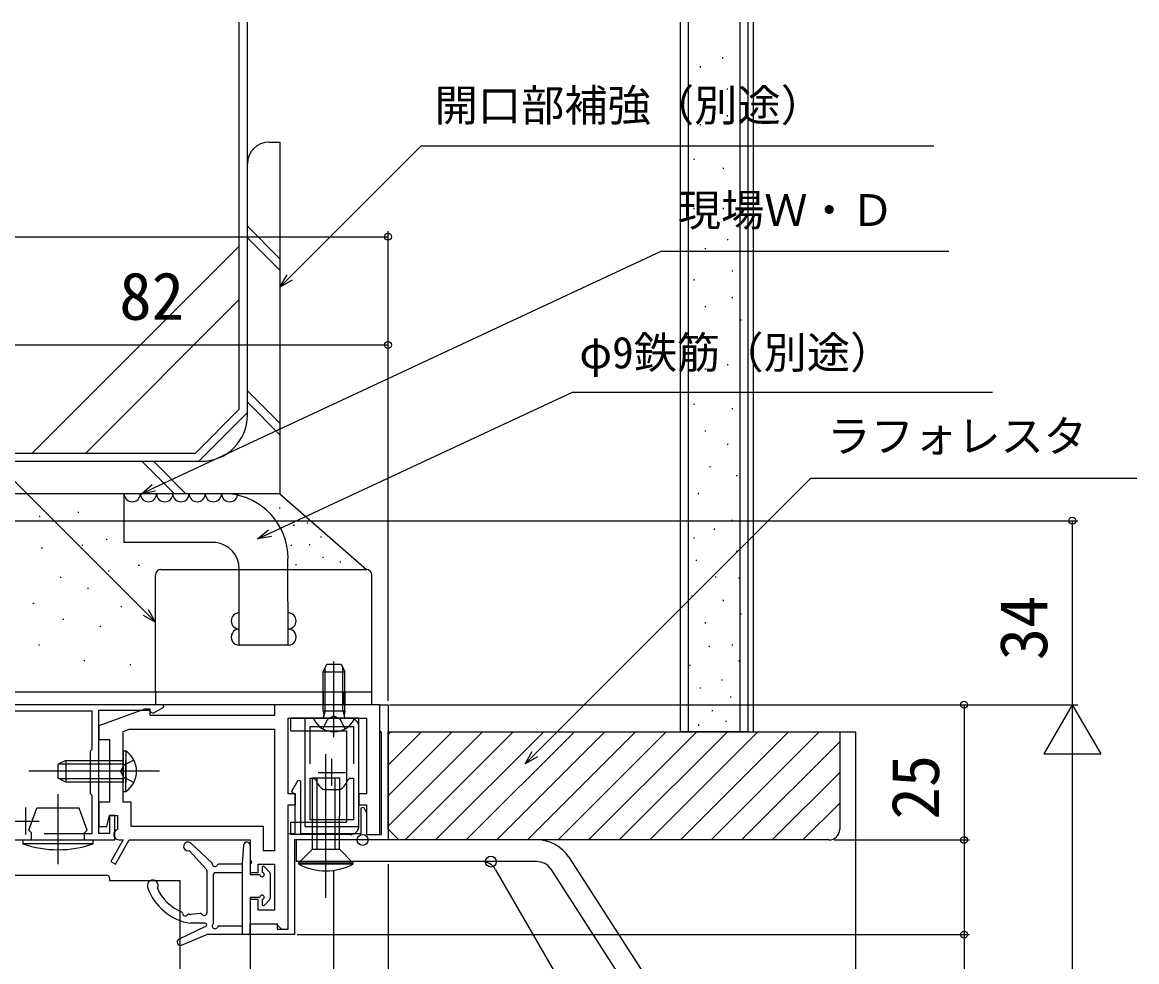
# Model space of a CAD drawing. Units: millimetres, scale not verified. Extents: x -525 to 525, y -783 to 779.
# Drawn here: x -316.6 to -110.6, y 395.1 to 568.7 of the extents above; entities that cross this region are included whole.
import ezdxf
from ezdxf.enums import TextEntityAlignment as Align

# ---------------------------------------------------------------- set-up
doc = ezdxf.new("R2010")
doc.units = ezdxf.units.MM
doc.header["$LTSCALE"] = 4
doc.header["$PDMODE"] = 32
doc.header["$PDSIZE"] = 2
for name, color, linetype in [('0-2_YKK_11', 7, 'Continuous'), ('0-4_YKK_12', 2, 'Continuous'), ('0-5_YKK_13', 4, 'Continuous'), ('0-7_YKK_D', 6, 'Continuous'), ('0-9_YSS_K', 3, 'Continuous'), ('0-A_YSS_KE', 3, 'Continuous')]:
    doc.layers.add(name, color=color, linetype=linetype)
doc.styles.add('ＭＳ ゴシック', font='')
doc.styles.get('ＭＳ ゴシック').set_extended_font_data('MS Gothic')

msp = doc.modelspace()

# ---------------------------------------------------------------- linework, layer by layer
at = {"layer": '0-2_YKK_11'}
for p, q in [((-316, 423.595), (-316, 418.595)), ((-318.5, 421.095), (-313.5, 421.095))]:
    msp.add_line(p, q, dxfattribs=at)
for points in [[(-312.602, 418.795), (-303.7, 418.795), (-303.7, 425.795), (-304, 426.095), (-304, 434.095), (-303.7, 434.395), (-303.7, 441.395), (-335.2, 441.395), (-335.2, 455.375), (-346.9, 454.43), (-346.9, 450.295)], [(-353, 417.595), (-299.5, 417.595), (-299.5, 422.095), (-300.5, 422.095), (-300.5, 418.795), (-302.5, 418.795), (-302.5, 441.595), (-293.2, 441.595), (-292.9, 441.295), (-292.455, 441.033), (-290.46, 442.141), (-290.578, 442.595), (-333.7, 442.595)], [(-250.5, 418.595), (-250.5, 442.595), (-270, 442.595), (-270, 440.595), (-293, 440.595), (-293, 441.795), (-294, 441.795), (-302.5, 438.695), (-302.5, 436.195), (-300.5, 436.195), (-300.5, 424.595), (-302.5, 424.595), (-302.5, 420.095), (-301, 420.095), (-300.5, 422.095), (-299, 422.095), (-299, 419.549)], [(-298.7, 417.595), (-298, 417.595), (-300.281, 413.645), (-299.415, 413.145), (-296.846, 417.595), (-274.5, 417.595), (-274.5, 411.595), (-273, 411.595), (-273, 413.095), (-270, 413.095), (-270, 404.595), (-273, 404.595), (-273, 406.595), (-274.5, 406.595), (-274.5, 402.095), (-269.7, 402.095), (-269.2, 401.595), (-268.7, 401.095), (-267.5, 401.095), (-267.5, 424.095), (-266.1, 424.095), (-266.1, 426.095), (-267.5, 426.095), (-267.5, 440.095), (-253, 440.095), (-253, 426.095), (-254.4, 426.095), (-254.4, 424.095), (-253, 424.095), (-253, 418.595), (-250.5, 418.595)]]:
    msp.add_lwpolyline(points, dxfattribs=at)
for points in [[(-249, 442.595), (-249, 417.595), (-266.3, 417.595), (-266.3, 400.095), (-274.5, 400.095), (-274.5, 402.095), (-269.5, 402.095), (-269.5, 401.095), (-267.5, 401.095), (-267.5, 418.795), (-266.2, 418.795), (-266.2, 425.895), (-266.5, 426.195), (-266.763, 426.641), (-265.65, 428.643), (-265.2, 428.527), (-265.2, 418.795), (-254, 418.795), (-254, 423.525), (-253.556, 423.644), (-253, 422.682), (-253, 418.595), (-250.2, 418.595), (-250.2, 437.408), (-250.35, 437.601), (-250.5, 437.795), (-250.5, 442.595)], [(-296.849, 438.095), (-270, 438.095), (-270, 415.595), (-272, 415.595), (-272, 420.095), (-296.5, 420.095), (-296.5, 424.595), (-298, 424.595), (-298, 437.675)]]:
    msp.add_lwpolyline(points, close=True, dxfattribs=at)
msp.add_arc((-298.7, 418.595), 1, 107.4576, 270, dxfattribs=at)
at = {"layer": '0-4_YKK_12'}
for p, q in [((-259, 436.595), (-259, 450.582)), ((-259, 439.579), (-259, 447.962)), ((-249, 418.095), (-249, 417.595)), ((-249, 413.095), (-249, 382.095)), ((-259, 382.095), (-259, 411.997)), ((-274.5, 400.395), (-274.5, 369.095))]:
    msp.add_line(p, q, dxfattribs=at)
at = {"layer": '0-5_YKK_13'}
for p, q in [((-292, 444.895), (-292, 466.595)), ((-291, 467.595), (-253, 467.595)), ((-252, 442.595), (-252, 466.595)), ((-261, 448.695), (-260.3, 450.095)), ((-260.621, 441.495), (-260.621, 449.453)), ((-260.3, 450.095), (-257.7, 450.095)), ((-257.7, 450.095), (-257, 448.695)), ((-257.379, 441.495), (-257.379, 449.453)), ((-261, 441.495), (-261, 448.695)), ((-261, 448.695), (-257, 448.695)), ((-257, 441.495), (-257, 448.695)), ((-252, 444.895), (-331, 444.895)), ((-292, 444.895), (-292, 442.595)), ((-261, 444.895), (-261, 442.595)), ((-260.7, 444.895), (-260.7, 442.595)), ((-257.3, 444.895), (-257.3, 442.595)), ((-257, 444.895), (-257, 442.595)), ((-252, 442.595), (-331, 442.595)), ((-261, 441.495), (-257, 441.495)), ((-261, 441.495), (-260.856, 440.682)), ((-260.621, 441.495), (-260.861, 440.48)), ((-257.379, 441.495), (-257.139, 440.48)), ((-257, 441.495), (-257.145, 440.682)), ((-256, 440.095), (-267, 440.095)), ((-267, 437.795), (-267, 440.095)), ((-255.405, 440.095), (-262.596, 440.095)), ((-261.05, 438.129), (-260.145, 439.944)), ((-259, 440.553), (-260.145, 439.944)), ((-259, 440.553), (-257.855, 439.944)), ((-256.95, 438.129), (-257.855, 439.944)), ((-267, 437.795), (-256.7, 437.795)), ((-256.7, 437.795), (-256.7, 420.895)), ((-254.4, 420.195), (-254.4, 438.495)), ((-298, 434.045), (-297.491, 434.045)), ((-297.491, 434.045), (-297.491, 428.295)), ((-260.5, 406.895), (-260.5, 433.443)), ((-308.6, 432.295), (-310, 431.595)), ((-310, 428.995), (-310, 431.595)), ((-309.909, 431.641), (-298, 431.641)), ((-308.6, 432.295), (-298, 432.295)), ((-308.6, 432.295), (-308.6, 428.295)), ((-298, 426.545), (-298, 432.295)), ((-297.491, 426.545), (-297.491, 432.295)), ((-259.4, 427.595), (-259.4, 432.595)), ((-291.227, 430.295), (-315.442, 430.295)), ((-308.6, 428.295), (-310, 428.995)), ((-309.909, 428.949), (-298, 428.949)), ((-263, 429.095), (-258, 429.095)), ((-262.2, 429.095), (-262.2, 421.995)), ((-261.9, 430.095), (-256.9, 430.095)), ((-258.8, 421.995), (-258.8, 429.095)), ((-258, 429.095), (-258, 421.995)), ((-298, 426.545), (-297.491, 426.545)), ((-310, 413.109), (-310, 426.041)), ((-306.093, 423.495), (-313.908, 423.495)), ((-267, 418.595), (-267, 420.895)), ((-267, 420.895), (-256.7, 420.895)), ((-262.2, 421.995), (-262.2, 415.895)), ((-258.8, 415.895), (-258.8, 421.995)), ((-258, 415.895), (-258, 421.995)), ((-256, 418.595), (-267, 418.595)), ((-316.5, 417.595), (-316.5, 416.881)), ((-316.5, 417.595), (-314.9, 417.595)), ((-316.5, 417.595), (-303.5, 417.595)), ((-303.5, 416.881), (-316.5, 416.881)), ((-303.5, 416.881), (-303.5, 417.595)), ((-285.454, 416.979), (-281.594, 413.37)), ((-275.698, 416.646), (-276, 413.095)), ((-274.5, 416.595), (-274.5, 413.795)), ((-266.009, 417.595), (-266.009, 413.595)), ((-221.462, 417.595), (-266.009, 417.595)), ((-285.768, 415.629), (-282.578, 412.112)), ((-274.5, 414.795), (-274.5, 412.195)), ((-258, 415.895), (-255.5, 413.395)), ((-215.578, 414.388), (-200.535, 391.053)), ((-276, 413.095), (-280.308, 413.095)), ((-276, 413.095), (-276, 400.095)), ((-274.5, 413.195), (-274.5, 411.195)), ((-272.3, 412.395), (-272.3, 411.595)), ((-271.776, 412.594), (-270.876, 411.58)), ((-221.462, 413.595), (-266.009, 413.595)), ((-265.5, 413.395), (-255.5, 413.395)), ((-265.5, 413.095), (-265.5, 413.395)), ((-255.5, 413.095), (-265.5, 413.095)), ((-255.5, 413.395), (-255.5, 413.095)), ((-229.117, 412.095), (-215.838, 389.095)), ((-218.94, 412.22), (-203.897, 388.886)), ((-344, 411.095), (-301, 411.095)), ((-300.5, 410.595), (-300.5, 410.095)), ((-287.5, 410.095), (-287.5, 377.095)), ((-282.5, 411.911), (-282.5, 404.137)), ((-281.3, 402.224), (-281.3, 411.195)), ((-276, 411.495), (-281, 411.495)), ((-274.5, 411.195), (-272.7, 411.195)), ((-270.8, 411.381), (-270.8, 406.809)), ((-274.5, 406.995), (-272.7, 406.995)), ((-274.5, 406.995), (-274.5, 400.395)), ((-272.238, 406.6), (-272.3, 406.537)), ((-272.3, 406.595), (-272.3, 405.795)), ((-271.776, 405.596), (-270.876, 406.61)), ((-283.736, 404.035), (-285.5, 403.813)), ((-282.8, 402.19), (-285.5, 402.19)), ((-282.5, 401.929), (-282.5, 401.89)), ((-287.662, 399.235), (-282.669, 401.66)), ((-287.169, 398.141), (-282.5, 400.095)), ((-274.8, 400.095), (-282.5, 400.095)), ((-280.259, 401.695), (-276, 401.695))]:
    msp.add_line(p, q, dxfattribs=at)
msp.add_lwpolyline([(-264.4, 440.095), (-264.4, 420.095), (-254.4, 420.095), (-254.4, 440.095)], close=True, dxfattribs=at)
for points in [[(-263.4, 431.695), (-263.4, 438.595), (-255.4, 438.595), (-255.4, 431.695)], [(-298, 434.045), (-298, 428.295), (-308.6, 428.295)], [(-295.991, 432.345), (-297.847, 431.44), (-298.455, 430.295)], [(-295.991, 428.245), (-297.847, 429.15), (-298.455, 430.295)], [(-255.4, 421.295), (-263.4, 421.295), (-263.4, 428.995), (-262.709, 428.995), (-262.424, 428.789)], [(-263, 415.895), (-263, 421.995), (-263, 429.095)], [(-256.376, 428.789), (-256.091, 428.995), (-255.4, 428.995), (-255.4, 421.295)], [(-261.052, 426.98), (-260.774, 426.895), (-259.4, 426.895), (-258.027, 426.895), (-257.748, 426.98)], [(-314.9, 417.595), (-314.9, 418.895), (-315.4, 419.395), (-313.908, 423.495)], [(-305.1, 417.595), (-305.1, 418.895), (-304.6, 419.395), (-306.093, 423.495)], [(-265.5, 413.395), (-263, 415.895), (-258, 415.895)], [(-300.5, 410.095), (-299.5, 410.095), (-287.5, 410.095)]]:
    msp.add_lwpolyline(points, dxfattribs=at)
for centre, radius, start, end in [((-291, 466.595), 1, 90, 180), ((-253, 466.595), 1, 0, 90), ((-262.596, 439.94), 0.154, 90, 207.28096), ((-259, 441.795), 4.2, 207.28096, 332.71904), ((-261.348, 440.595), 0.5, 270, 10.09096), ((-256.653, 440.595), 0.5, 169.90904, 270), ((-256, 438.495), 1.6, 0, 90), ((-255.405, 439.94), 0.154, 332.71904, 90), ((-300.027, 430.295), 4.527, 304.06671, 55.93329), ((-259.1, 429.885), 3.5, 198.24966, 236.09874), ((-259.7, 429.885), 3.5, 303.90126, 341.75034), ((-256, 420.195), 1.6, 270, 0), ((-310, 435.795), 20, 251.03443, 288.96557), ((-286, 416.395), 0.8, 46.91863, 286.91863), ((-275.1, 416.595), 0.6, 0, 175.13615), ((-221.462, 410.595), 7, 32.80851, 90), ((-282.8, 411.911), 0.3, 0, 42.20127), ((-281.799, 413.151), 0.3, 3.17465, 46.91863), ((-281, 413.195), 0.5, 183.17465, 330), ((-280.308, 412.795), 0.3, 90, 150), ((-274.5, 413.495), 0.3, 270, 90), ((-272, 412.395), 0.3, 41.59314, 180), ((-260.5, 422.911), 11.017, 243.00829, 296.99173), ((-231.715, 410.595), 3, 30, 90), ((-221.462, 410.595), 3, 32.80851, 90), ((-301, 410.595), 0.5, 0, 90), ((-292.5, 409.19), 1, 328.14372, 198.68252), ((-281, 411.195), 0.3, 90, 180), ((-272.3, 411.195), 0.4, 180, 90), ((-271.1, 411.381), 0.3, 0, 41.59314), ((-283.975, 412.073), 10, 198.68252, 261.22369), ((-283.975, 412.073), 8.4, 203.95609, 247.529), ((-272.3, 406.995), 0.4, 270, 180), ((-271.1, 406.809), 0.3, 318.40686, 0), ((-287.3, 404.034), 0.3, 2.01756, 67.529), ((-286.5, 404.062), 0.5, 182.01756, 322.98467), ((-285.862, 403.58), 0.3, 77.47323, 142.98467), ((-283.975, 412.073), 8.4, 257.47323, 259.53472), ((-283.699, 403.737), 0.3, 29.19355, 97.16924), ((-283, 404.127), 0.5, 209.19355, 0), ((-272, 405.795), 0.3, 180, 318.40686), ((-282.8, 401.89), 0.3, 0, 90), ((-282.8, 401.929), 0.3, 295.90408, 0), ((-281, 401.695), 0.5, 138.59038, 337.97569), ((-281.6, 402.224), 0.3, 318.59038, 0), ((-280.259, 401.395), 0.3, 90, 157.97569), ((-274.8, 400.395), 0.3, 270, 0), ((-287.4, 398.695), 0.6, 115.90408, 292.70695)]:
    msp.add_arc(centre, radius, start, end, dxfattribs=at)
for p in [(-253.709, 417.595), (-229.983, 413.595)]:
    msp.add_point(p, dxfattribs=at)
at = {"layer": '0-7_YKK_D'}
for p, q in [((-249, 443.295), (-249, 530.095)), ((-403, 529.095), (-249, 529.095)), ((-331, 509.095), (-249, 509.095)), ((-249, 443.295), (-249, 510.095)), ((-331, 476.595), (-121.5, 476.595)), ((-122.5, 476.595), (-122.5, 442.595)), ((-248.75, 442.595), (-121.5, 442.595)), ((-248.75, 442.595), (-141.5, 442.595)), ((-248.75, 442.595), (-121.5, 442.595)), ((-142.5, 442.595), (-142.5, 417.595)), ((-122.5, 442.595), (-127.75, 433.502)), ((-122.5, 442.595), (-117.25, 433.502)), ((-122.5, 442.595), (-122.5, 424.408)), ((-127.75, 433.502), (-117.25, 433.502)), ((-122.5, 432.095), (-122.5, 178.095)), ((-166.5, 417.595), (-141.5, 417.595)), ((-166.5, 417.595), (-141.5, 417.595)), ((-265.8, 400.095), (-141.5, 400.095))]:
    msp.add_line(p, q, dxfattribs=at)
for points in [[(-292, 457.829), (-293.803, 459.632), (-384, 549.829), (-466.854, 549.829)], [(-269, 519.764), (-267.197, 521.567), (-242.901, 545.864), (-148.133, 545.864)], [(-294.603, 481.595), (-292.292, 482.673), (-198.515, 526.401), (-145.329, 526.401)], [(-266.714, 521.084), (-269, 519.764), (-267.68, 522.05)], [(-273.146, 473.232), (-270.835, 474.31), (-214.895, 500.395), (-137.238, 500.395)], [(-223.661, 431.645), (-221.858, 433.448), (-170.824, 484.483), (-110.598, 484.483)], [(-292.003, 482.053), (-294.603, 481.595), (-292.581, 483.292)], [(-270.546, 473.691), (-273.146, 473.232), (-271.124, 474.929)], [(-294.287, 459.149), (-292, 457.829), (-293.32, 460.115)], [(-221.375, 432.965), (-223.661, 431.645), (-222.341, 433.931)], [(-142.5, 417.595), (-142.5, 400.095), (-142.5, 366.545)]]:
    msp.add_lwpolyline(points, dxfattribs=at)
for centre in [(-249, 529.095), (-249, 509.095), (-122.5, 476.595), (-142.5, 442.595), (-142.5, 417.595), (-142.5, 417.595), (-142.5, 400.095)]:
    msp.add_circle(centre, 0.637, dxfattribs=at)
at = {"layer": '0-9_YSS_K'}
for p, q in [((-276.5, 497.216), (-276.5, 568.729)), ((-193.5, 568.729), (-193.5, 437.595)), ((-184, 568.729), (-184, 437.595)), ((-181.5, 568.729), (-181.5, 437.595)), ((-191.213, 560.404), (-191.213, 560.604)), ((-187.092, 562.053), (-187.092, 562.253)), ((-186.268, 556.283), (-186.268, 556.483)), ((-186.268, 551.338), (-186.268, 551.538)), ((-191.213, 549.69), (-191.213, 549.89)), ((-192.434, 543.279), (-192.434, 543.479)), ((-186.989, 541.631), (-186.989, 541.831)), ((-183.693, 536.686), (-183.693, 536.886)), ((-192.434, 534.213), (-192.434, 534.413)), ((-186.989, 534.213), (-186.989, 534.413)), ((-275, 531.033), (-269, 525.033)), ((-275, 528.911), (-269, 522.911)), ((-186.165, 528.444), (-186.165, 528.644)), ((-314.767, 489.095), (-276.5, 527.362)), ((-190.286, 526.796), (-190.286, 526.996)), ((-185.341, 522.675), (-185.341, 522.875)), ((-192.434, 521.027), (-192.434, 521.227)), ((-304.868, 489.095), (-276.5, 517.463)), ((-185.341, 517.73), (-185.341, 517.93)), ((-190.286, 516.082), (-190.286, 516.282)), ((-183.693, 513.609), (-183.693, 513.809)), ((-192.434, 510.313), (-192.434, 510.513)), ((-186.165, 505.368), (-186.165, 505.568)), ((-190.286, 504.544), (-190.286, 504.744)), ((-275, 500.627), (-269, 494.627)), ((-284.621, 489.095), (-276.5, 497.216)), ((-275, 498.506), (-269, 492.506)), ((-192.434, 498.019), (-192.434, 498.219)), ((-185.341, 497.195), (-185.341, 497.395)), ((-190.286, 493.074), (-190.286, 493.274)), ((-186.165, 490.602), (-186.165, 490.802)), ((-365.379, 489.095), (-284.621, 489.095)), ((-294.495, 487.595), (-288.495, 481.595)), ((-292.373, 487.595), (-286.373, 481.595)), ((-189.462, 486.481), (-189.462, 486.681)), ((-184.517, 484.833), (-184.517, 485.033)), ((-269, 481.595), (-334, 481.595)), ((-303.078, 481.595), (-324.516, 481.595)), ((-297.843, 481.595), (-297.843, 472.595)), ((-269, 481.595), (-253, 467.595)), ((-191.61, 481.536), (-191.61, 481.736)), ((-306.341, 478.165), (-306.141, 478.165)), ((-269.121, 478.997), (-268.921, 478.997)), ((-313.498, 477.456), (-313.298, 477.456)), ((-264.049, 476.185), (-263.849, 476.185)), ((-185.341, 476.591), (-185.341, 476.791)), ((-266.526, 475.795), (-266.326, 475.795)), ((-188.638, 474.943), (-188.638, 475.143)), ((-305.608, 472.067), (-305.408, 472.067)), ((-301.14, 473.216), (-300.94, 473.216)), ((-280.918, 472.595), (-297.843, 472.595)), ((-266.985, 472.1), (-266.785, 472.1)), ((-263.59, 472.208), (-263.39, 472.208)), ((-261.501, 473.599), (-261.301, 473.599)), ((-192.434, 473.294), (-192.434, 473.494)), ((-313.115, 471.584), (-312.915, 471.584)), ((-261.118, 469.897), (-260.918, 469.897)), ((-184.517, 470.822), (-184.517, 471.022)), ((-295.182, 468.418), (-294.982, 468.418)), ((-276.5, 453.595), (-276.501, 467.75)), ((-267.5, 453.595), (-267.501, 469.59)), ((-266.143, 468.506), (-265.943, 468.506)), ((-257.922, 468.999), (-257.722, 468.999)), ((-192.001, 469.203), (-192.001, 469.403)), ((-309.648, 466.188), (-309.448, 466.188)), ((-300.757, 467.344), (-300.557, 467.344)), ((-188.383, 466.085), (-188.383, 466.285)), ((-184.095, 465.895), (-184.095, 466.095)), ((-304.587, 464.153), (-304.387, 464.153)), ((-192.781, 462.577), (-192.781, 462.777)), ((-186.989, 461.756), (-186.989, 461.956)), ((-314.647, 461.371), (-314.447, 461.371)), ((-298.405, 460.736), (-298.205, 460.736)), ((-183.693, 459.284), (-183.693, 459.484)), ((-309.152, 458.423), (-308.952, 458.423)), ((-190.286, 457.635), (-190.286, 457.835)), ((-302.289, 457.132), (-302.089, 457.132)), ((-313.615, 453.633), (-313.415, 453.633)), ((-267.5, 453.595), (-276.5, 453.595)), ((-189.552, 453.287), (-189.552, 453.487)), ((-185.341, 453.514), (-185.341, 453.714)), ((-305.266, 450.742), (-305.066, 450.742)), ((-296.752, 449.998), (-296.552, 449.998)), ((-193.17, 449.779), (-193.17, 449.979)), ((-184.095, 450.559), (-184.095, 450.759)), ((-187.213, 447.051), (-187.213, 447.251)), ((-191.261, 445.589), (-191.261, 445.789)), ((-185.659, 443.908), (-185.659, 444.108)), ((-189.02, 441.388), (-189.02, 441.588)), ((-191.552, 438.712), (-191.552, 438.912)), ((-186.5, 439.427), (-186.5, 439.627)), ((-249, 420.119), (-231.524, 437.595)), ((-249, 425.776), (-237.181, 437.595)), ((-249, 431.433), (-242.838, 437.595)), ((-249, 437.09), (-248.495, 437.595)), ((-245.868, 417.595), (-225.868, 437.595)), ((-240.211, 417.595), (-220.211, 437.595)), ((-234.554, 417.595), (-214.554, 437.595)), ((-228.897, 417.595), (-208.897, 437.595)), ((-223.24, 417.595), (-203.24, 437.595)), ((-217.583, 417.595), (-197.583, 437.595)), ((-211.926, 417.595), (-191.926, 437.595)), ((-206.27, 417.595), (-186.27, 437.595)), ((-200.613, 417.595), (-180.613, 437.595)), ((-194.956, 417.595), (-174.956, 437.595)), ((-189.299, 417.595), (-169.299, 437.595)), ((-165.5, 437.595), (-162.5, 437.595)), ((-183.642, 417.595), (-165.5, 435.737)), ((-177.985, 417.595), (-165.5, 430.08)), ((-172.328, 417.595), (-165.5, 424.423))]:
    msp.add_line(p, q, dxfattribs=at)
for points in [[(-271, 546.595), (-269, 546.595), (-269, 481.595)], [(-162.5, 268.311), (-162.5, 383.928), (-162.5, 437.595)]]:
    msp.add_lwpolyline(points, dxfattribs=at)
for centre, radius, start, end in [((-271, 542.595), 4, 90, 180), ((-283.5, 496.095), 8.5, 270, 0), ((-296.291, 481.595), 1.5, 180, 0), ((-293.291, 481.595), 1.5, 180, 0), ((-290.291, 481.595), 1.5, 180, 0), ((-287.291, 481.595), 1.5, 180, 0), ((-284.291, 481.595), 1.5, 180, 0), ((-281.291, 481.595), 1.5, 180, 0), ((-278.291, 481.595), 1.5, 180, 0), ((-279.5, 469.648), 12, 0.00067, 84.62392), ((-281.5, 467.629), 5, 0.00067, 83.30849), ((-276.487, 458.095), 1.5, 90.16851, 270), ((-267.505, 458.095), 1.5, 270, 89.83149), ((-276.492, 455.095), 1.5, 89.82883, 270), ((-267.5, 455.095), 1.5, 270, 90.17117)]:
    msp.add_arc(centre, radius, start, end, dxfattribs=at)
at = {"layer": '0-A_YSS_KE'}
for p, q in [((-275, 496.095), (-275, 568.729)), ((-195, 568.729), (-195, 437.595)), ((-182.5, 568.729), (-182.5, 437.595)), ((-275, 496.595), (-284, 487.595)), ((-366, 487.595), (-283.5, 487.595)), ((-182.5, 437.595), (-195, 437.595)), ((-167.5, 417.595), (-247, 417.595))]:
    msp.add_line(p, q, dxfattribs=at)
msp.add_lwpolyline([(-247, 417.595), (-249, 419.595), (-249, 437.595), (-165.5, 437.595), (-165.5, 419.595)], dxfattribs=at)
msp.add_arc((-167.5, 419.595), 2, 270, 0, dxfattribs=at)

# ---------------------------------------------------------------- texts
at = {"layer": '0-7_YKK_D', "style": 'ＭＳ ゴシック'}
for s, height, p in [('開口部補強（別途）', 5.865, (-240.41, 548.701)), ('現場Ｗ・Ｄ', 5.865, (-195.447, 529.326)), ('82', 8.798, (-298.694, 511.095)), ('φ9鉄筋（別途）', 5.865, (-213.644, 503.002)), ('ラフォレスタ', 5.865, (-167.787, 487.547))]:
    msp.add_text(s, height=height, dxfattribs=at).set_placement(p, align=Align.BOTTOM_LEFT)
for s, p in [('34', (-124.5, 450.811)), ('25', (-144.5, 421.368))]:
    msp.add_text(s, height=8.798, rotation=90, dxfattribs=at).set_placement(p, align=Align.BOTTOM_LEFT)

doc.saveas('drawing.dxf')
